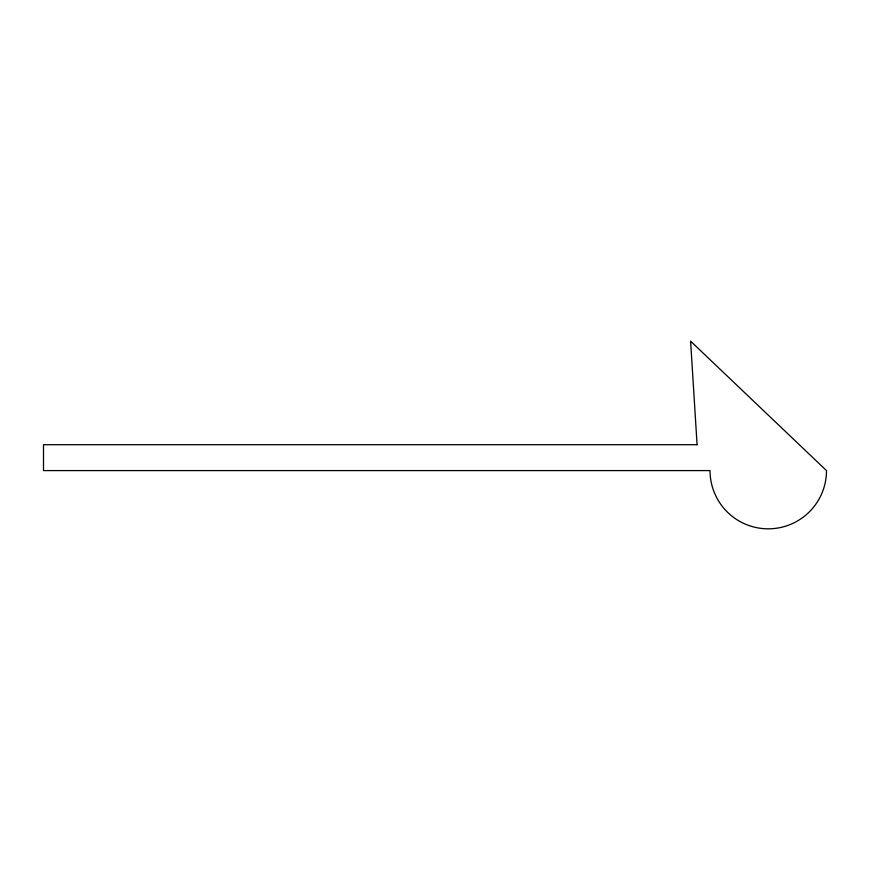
<?xml version="1.0" encoding="UTF-8"?>
<svg xmlns="http://www.w3.org/2000/svg" width="870" height="870" viewBox="0 0 870 870"><rect width="100%" height="100%" fill="white"/><g stroke="black" fill="none" stroke-linecap="round" stroke-linejoin="round"><path stroke-width="1.3" d="M697.077 444.711L43.5 444.711L43.5 470.594L710.018 470.594A58.236 58.236 0 0 0 768.264 528.829A58.236 58.236 0 0 0 826.5 470.594L690.606 341.171L697.077 444.711"/></g></svg>
